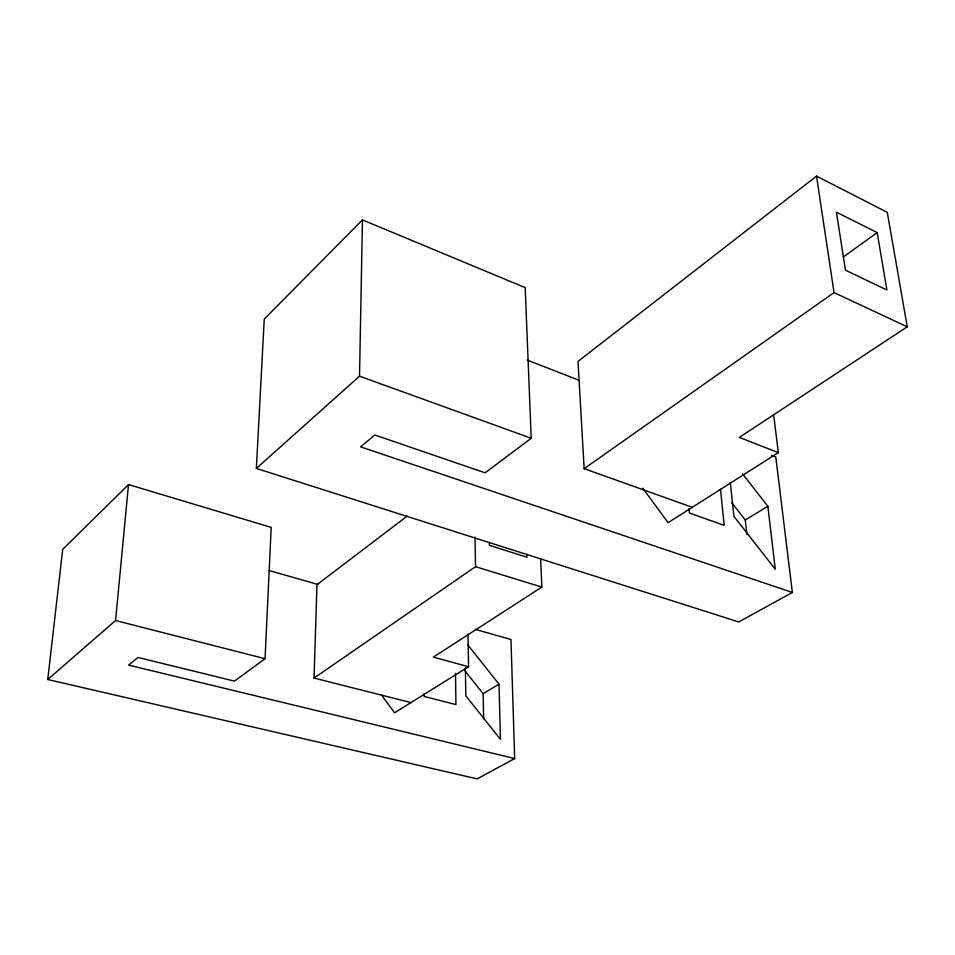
<?xml version="1.0" encoding="UTF-8"?>
<svg xmlns="http://www.w3.org/2000/svg" width="955" height="955" viewBox="0 0 955 955"><rect width="100%" height="100%" fill="white"/><g stroke="black" fill="none" stroke-linecap="round" stroke-linejoin="round"><path stroke-width="1.43" d="M792.364 592.458L738.776 621.956L256.358 468.428L359.522 376.175L362.446 219.901L525.19 287.634L531.219 438.261L485.128 472.832L374.778 434.979L360.632 446.868L792.364 592.458L775.782 456.991L771.616 455.356M410.984 702.582L314.04 678.062L316.964 584.735L407.105 516.142M514.673 758.568L128.615 665.11L137.974 657.458L234.453 681.118L265.048 658.699L271.208 527.387L128.519 484.579L62.708 549.34L47.75 679.506L477.142 778.886L514.673 758.568L510.973 639.528L475.208 629.321M256.358 468.428L264.249 319.089L362.446 219.901M47.75 679.506L115.555 620.523L128.519 484.579M773.598 414.339L778.337 452.658L739.373 437.39L907.25 326.813L887.279 212.344L816.525 176.114L577.99 361.444L584.15 468.666L692.291 507.32M843.372 256.955L877.179 232.602L886.92 290.034L845.462 270.17L836.413 212.165L877.179 232.602M584.15 468.666L834.049 292.6L907.25 326.813M314.04 678.062L475.566 566.673L541.855 587.086L540.673 558.902M541.855 587.086L433.319 657.159L468.547 666.721L467.974 634.013M778.337 452.658L668.118 522.672L642.727 488.172M468.547 666.721L394.606 712.788L381.32 694.81M746.87 534.514L745.282 519.998L767.868 506.257L742.644 473.978M483.66 718.817L483.135 693.664L499.011 684.174L467.747 644.816M115.555 620.523L265.048 658.699M269.179 570.553L317.824 584.424M359.522 376.175L531.219 438.261M527.196 360.071L578.575 380.102M464.93 670.78L483.135 693.664M731.637 502.545L745.282 519.998M816.525 176.114L834.049 292.6M767.868 506.257L775.281 569.24L733.918 516.369L730.312 482.43M720.488 489.163L724.2 525.357L689.45 513.026L689.056 508.645M526.862 554.306L526.969 557.243L489.402 545.317L489.33 542.356M499.011 684.174L500.444 739.349L465.825 695.861L465.395 667.867M474.969 536.949L475.566 566.673M455.511 673.311L455.929 704.587L424.235 696.47L424.235 693.557"/></g></svg>
